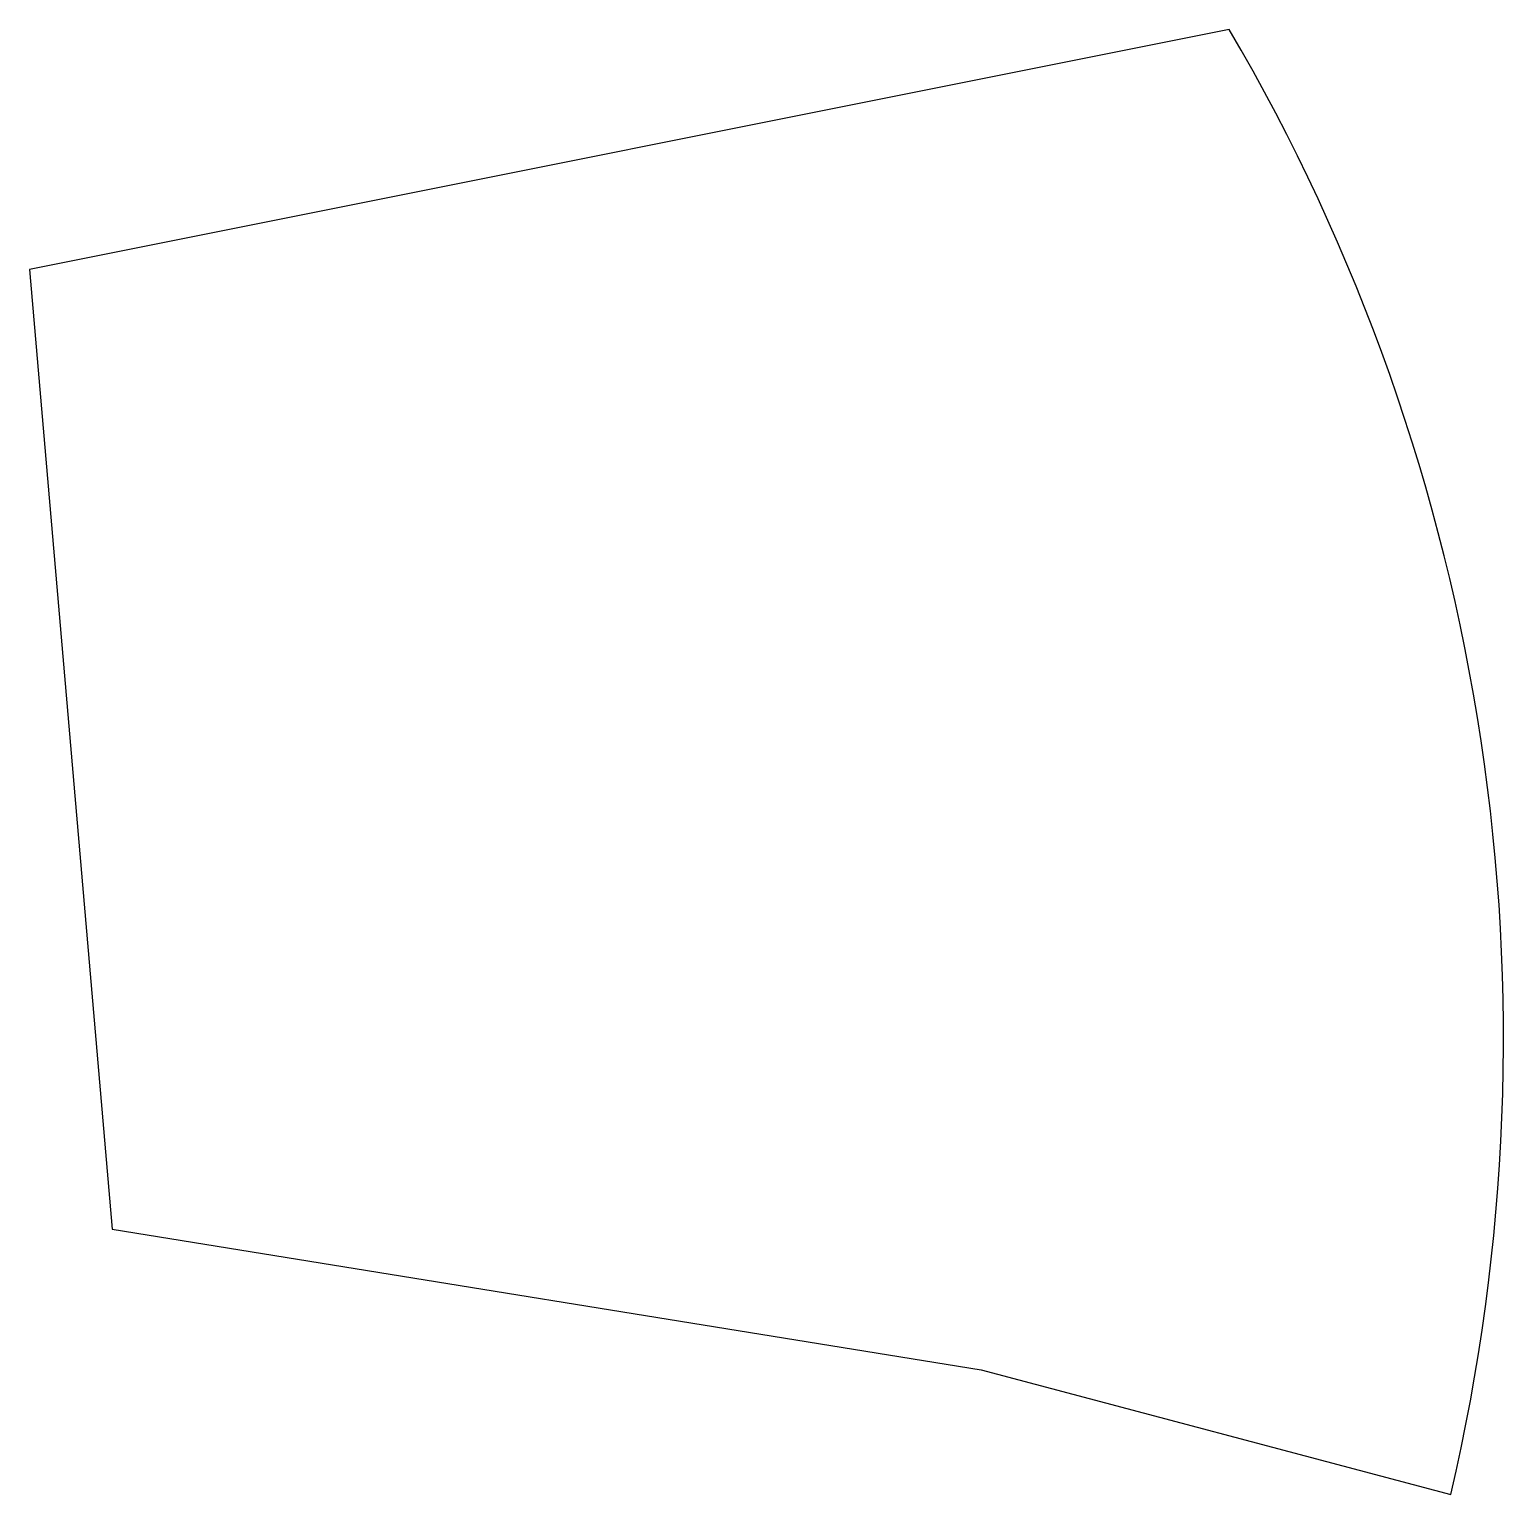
# Model space of a CAD drawing. Header units: millimetres. Extents: x -61.3 to -17.1, y -23 to 21.
import ezdxf

# ---------------------------------------------------------------- set-up
doc = ezdxf.new("R2010")
doc.units = ezdxf.units.MM

msp = doc.modelspace()

# ---------------------------------------------------------------- linework, layer by layer
at = {"color": 7, "linetype": 'Continuous'}
for p, q in [((-25.317, 20.973), (-61.307, 13.775)), ((-61.307, 13.775), (-58.825, -15.016)), ((-58.825, -15.016), (-32.763, -19.236)), ((-32.763, -19.236), (-18.674, -22.98))]:
    msp.add_line(p, q, dxfattribs=at)
msp.add_arc((-76.944, -9.308), 59.852, 346.79517, 30.39326, dxfattribs=at)

doc.saveas('drawing.dxf')
